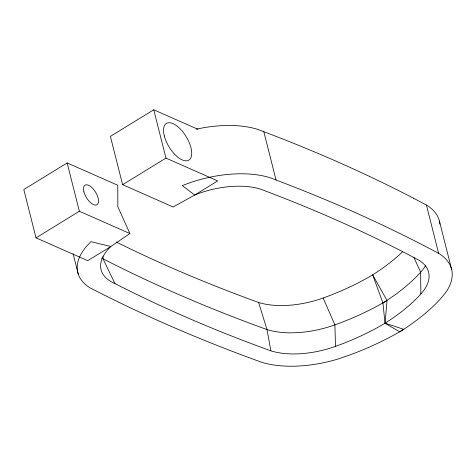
<?xml version="1.0" encoding="UTF-8"?>
<svg xmlns="http://www.w3.org/2000/svg" width="476" height="476" viewBox="0 0 476 476"><rect width="100%" height="100%" fill="white"/><g stroke="black" fill="none" stroke-linecap="round" stroke-linejoin="round"><path stroke-width="0.71" d="M103 256.6L103.012 258.813L114.948 283.547A2101.492 1038.013 -14.2 0 0 270.904 350.854A65.426 32.32 -14.2 0 0 335.497 346.379A164.523 81.265 -14.2 0 0 385.084 323.186L386.958 301.213M129.888 233.532L110.878 246.508L87.733 260.664L36.021 237.857L23.8 189.543L67.146 162.941L117.762 185.265L117.858 206.768L129.888 233.532L79.367 211.249L67.146 162.941M153.742 109.789L110.396 136.392L122.624 184.7L173.139 206.983L194.636 195.1L217.681 180.904L165.969 158.097L153.742 109.789L197.968 129.293M36.021 237.857L79.367 211.249M122.624 184.7L165.969 158.097M385.084 323.186L403.809 329.344L399.263 332.016A190.174 93.933 -14.2 0 1 351.425 354.388L338.93 358.743A86.019 42.489 -14.2 0 1 261.342 362.165L246.199 356.607A2225.949 1099.489 -14.2 0 1 95.694 290.717L91.029 288.402A82.812 40.906 -14.2 0 1 86.37 246.508L90.934 241.665L110.831 246.491A62.386 30.815 -14.2 0 0 114.948 283.547M413.388 198.171A2225.949 1099.489 -14.2 0 0 263.829 131.703L258.676 129.692A82.812 40.906 -14.2 0 0 196.279 129.186M438.634 253.345L425.615 246.479A2225.949 1099.489 -14.2 0 0 276.05 180.011L270.898 178A82.812 40.906 -14.2 0 0 190.709 182.469L182.272 185.598L194.678 195.023A62.386 30.815 -14.2 0 1 265.62 191.072A2101.492 1038.013 -14.2 0 1 418.755 260.104A65.426 32.32 -14.2 0 1 420.843 293.995A164.523 81.265 -14.2 0 1 384.989 323.246L399.733 331.843L404.053 329.077A190.174 93.933 -14.2 0 0 438.64 300.856L444.846 293.728A86.019 42.489 -14.2 0 0 438.634 253.345L426.413 205.031L413.394 198.171M413.959 257.599L420.647 272.23L420.843 293.995M116.269 242.016A2098.97 1036.77 -14.2 0 0 258.623 302.474A65.349 32.279 -14.2 0 0 323.144 298.006L334.89 324.87L335.497 346.379M384.989 323.246L382.948 302.986L372.672 274.842A164.327 81.17 -14.2 0 0 402.583 251.733M258.623 302.474L266.976 329.57L270.904 350.854M439.39 221.001L451.611 269.309M263.829 131.703L276.05 180.011M73.072 253.613L78.284 274.218M425.651 265.537A68.788 33.98 -14.2 0 1 420.647 272.23A172.978 85.442 -14.2 0 1 382.948 302.986M323.144 298.006A164.327 81.17 -14.2 0 0 372.672 274.842L387.024 300.481A172.978 85.442 -14.2 0 1 334.89 324.87A68.788 33.98 -14.2 0 1 266.976 329.57A2209.437 1091.337 -14.2 0 1 103.012 258.813A64.813 32.011 -14.2 0 1 101.757 258.278M426.413 205.031A86.019 42.489 -14.2 0 1 439.925 224.178M164.303 135.904A21.491 9.984 58.5 0 0 188.27 160.412A21.491 9.984 58.5 0 0 180.333 129.038A21.491 9.984 58.5 0 0 164.303 135.904M83.925 191.798A11.46 5.325 58.5 0 0 96.711 204.87A11.46 5.325 58.5 0 0 92.475 188.139A11.46 5.325 58.5 0 0 83.925 191.798"/></g></svg>
